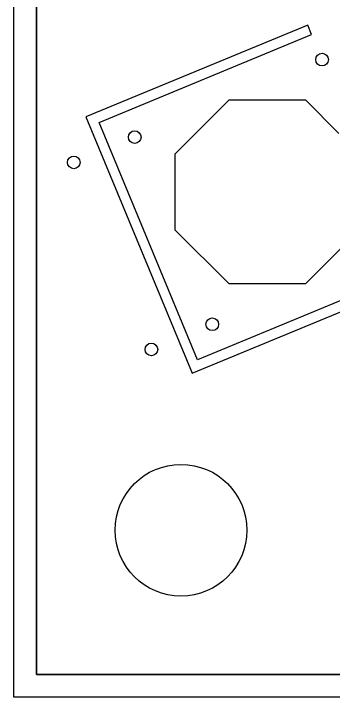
# Model space of a CAD drawing. Extents: x -13500 to 13500, y -13500 to 13500.
# Drawn here: x -13500 to -7196, y -13500 to 0 of the extents above; entities that cross this region are included whole.
import ezdxf

# ---------------------------------------------------------------- set-up
doc = ezdxf.new("R2010")
doc.units = 0
doc.header["$MEASUREMENT"] = 0
for name, color, linetype in [('Bottom', 2, 'Continuous'), ('Top', 1, 'Continuous'), ('Via', 90, 'Continuous')]:
    doc.layers.add(name, color=color, linetype=linetype)

msp = doc.modelspace()

# ---------------------------------------------------------------- linework, layer by layer
at = {"layer": 'Bottom', "linetype": 'Continuous'}
for points in [[(-13500, 13500), (13500, 13500), (13500, -13500), (-13500, -13500)], [(-13050, 13050), (13050, 13050), (13050, -13050), (-13050, -13050)]]:
    msp.add_lwpolyline(points, close=True, dxfattribs=at)
at = {"layer": 'Top'}
for points in [[(-13500, -13050), (-13500, 13500), (13500, 13500), (13500, -13500), (-13500, -13500)], [(-13050, -13050), (13050, -13050), (13050, 13050), (-13050, 13050)]]:
    msp.add_lwpolyline(points, close=True, dxfattribs=at)
at = {"layer": 'Top', "linetype": 'Continuous'}
msp.add_lwpolyline([(-5603.763, -5285.827), (-5680.3, -5101.051), (-9873.789, -6838.052), (-11817.055, -2146.591), (-7623.566, -409.591), (-7700.103, -224.815), (-12078.368, -2038.352), (-9982.028, -7099.364), (-5603.763, -5285.827)], dxfattribs=at)
at = {"layer": 'Top'}
msp.add_lwpolyline([(-6683.345, -4273.044), (-7747.336, -5337.035), (-9252.048, -5337.035), (-10316.039, -4273.044), (-10316.039, -2768.332), (-9252.048, -1704.341), (-7747.336, -1704.341), (-7085.162, -2366.515)], dxfattribs=at)
at = {"layer": 'Via', "linetype": 'Continuous'}
for centre, radius in [((-7417.382, -907.611), 125.06), ((-11112.818, -2438.289), 124.994), ((-12313.857, -2935.779), 124.997), ((-9582.084, -6133.814), 124.99), ((-10783.135, -6631.299), 124.998), ((-10200, -10200), 1299.989)]:
    msp.add_circle(centre, radius, dxfattribs=at)

doc.saveas('drawing.dxf')
